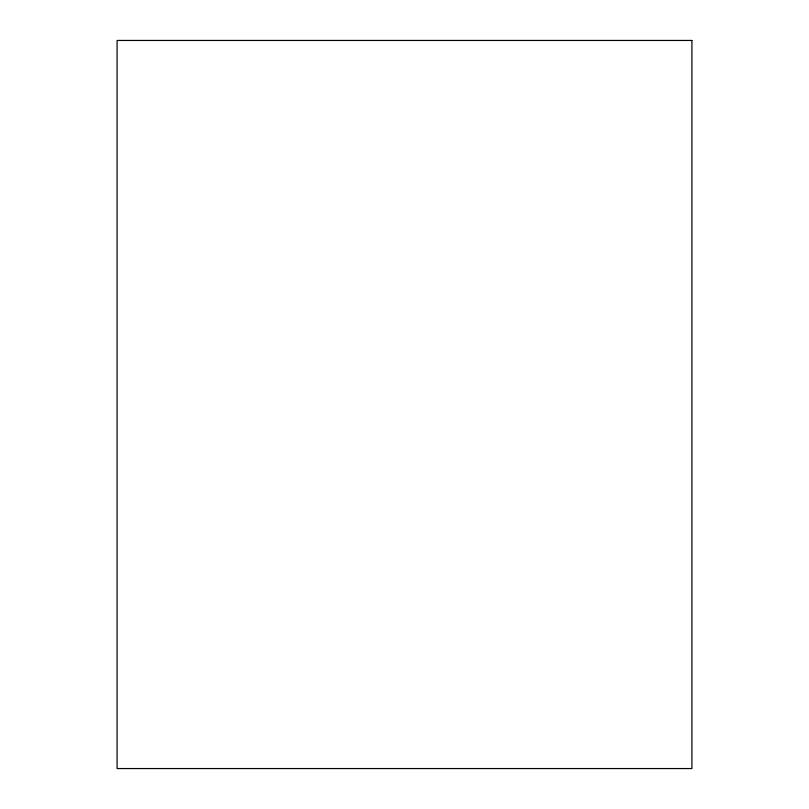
<?xml version="1.0" encoding="UTF-8"?>
<svg xmlns="http://www.w3.org/2000/svg" width="809" height="809" viewBox="0 0 809 809"><rect width="100%" height="100%" fill="white"/><g stroke="black" fill="none" stroke-linecap="round" stroke-linejoin="round"><path stroke-width="1.21" d="M691.907 40.45L117.093 40.45L117.093 768.55L691.907 768.55L691.907 40.45"/></g></svg>
